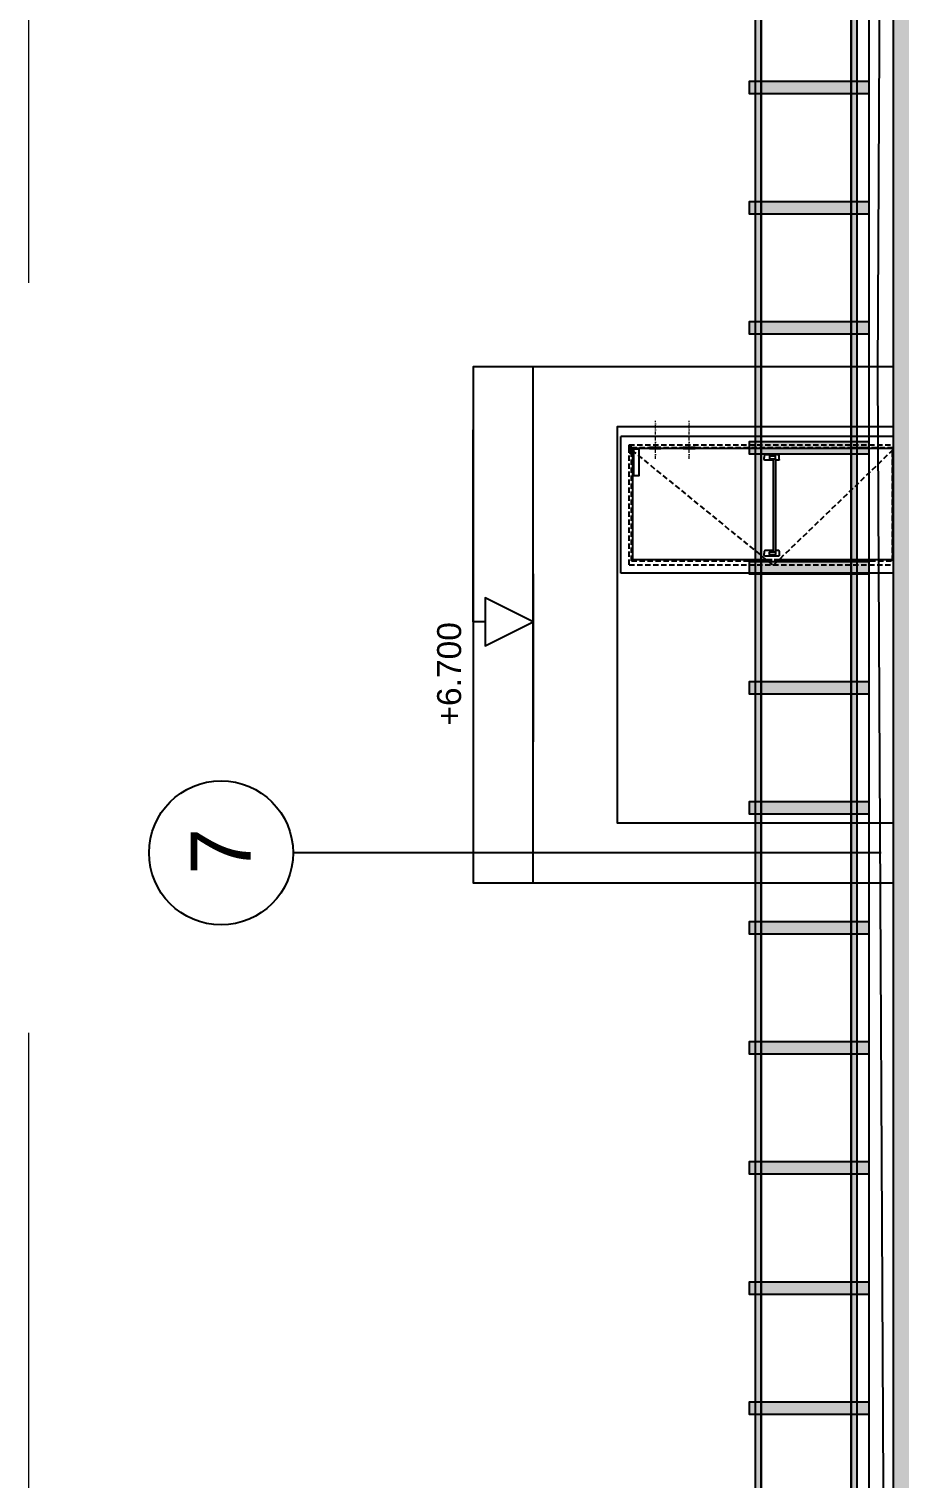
# Model space of a CAD drawing. Header units: millimetres. Extents: x -379292 to 1221486, y 92049 to 447512.
# Drawn here: x -40424 to -33176, y 139603 to 151682 of the extents above; entities that cross this region are included whole.
import ezdxf
from ezdxf.enums import TextEntityAlignment as Align

# ---------------------------------------------------------------- set-up
doc = ezdxf.new("R2010")
doc.units = ezdxf.units.MM
for name, pattern in [('CENTER', [2, 1.25, -0.25, 0.25, -0.25]), ('DASHDOT', [25.4, 12.7, -6.35, 0, -6.35]), ('HIDDEN', [9.525, 6.35, -3.175]), ('HIDDENX2', [0.75, 0.5, -0.25])]:
    doc.linetypes.add(name, pattern=pattern)
for name, color, linetype, lineweight in [('01_BORDER', 122, 'Continuous', 9), ('05_AXIS EQUIPMENT', 8, 'DASHDOT', 9), ('1-MIMARI', 8, 'Continuous', 9)]:
    doc.layers.add(name, color=color, linetype=linetype, lineweight=lineweight)
for name, color, linetype in [('05_AXIS', 211, 'CENTER'), ('05_AXIS NAME', 7, 'Continuous'), ('05_CLADDING ALUMINIUM', 1, 'Continuous'), ('05_CONCRETE', 6, 'Continuous'), ('05_CONCRETE VIEW', 142, 'Continuous'), ('05_HATCH CONCRETE', 141, 'Continuous'), ('05_SECTION LEVEL', 2, 'Continuous'), ('05_SLOPE', 91, 'Continuous'), ('05_VIEW 3', 3, 'Continuous'), ('05_VIEW 4', 4, 'Continuous')]:
    doc.layers.add(name, color=color, linetype=linetype)
doc.styles.add('YAZI-3', font='arial.ttf', dxfattribs={"height": 3})
doc.styles.add('YAZI-5', font='arial.ttf', dxfattribs={"height": 5})

# ---------------------------------------------------------------- blocks, each defined once
blk = doc.blocks.new('*U1055')
at = {"ltscale": 7}
for p, q in [((-70, 0), (-70, 2270)), ((1070, 2270), (-70, 2270)), ((1070, 0), (1070, 2270)), ((32, 0), (32, 2170)), ((958, 2170), (32, 2170)), ((958, 1009), (958, 2170)), ((958, 0), (958, 991))]:
    blk.add_line(p, q, dxfattribs=at)
at = {"linetype": 'HIDDEN', "ltscale": 7}
for p, q in [((0, 2200), (0, 0)), ((1000, 2200), (0, 2200)), ((22, 2180), (22, 5)), ((968, 2180), (22, 2180)), ((968, 2180), (968, 1008)), ((1000, 2200), (1000, 0)), ((968, 992), (968, 5)), ((968, 5), (22, 5))]:
    blk.add_line(p, q, dxfattribs=at)
for p, q in [((118, 1000), (893, 1000)), ((118, 980), (912, 980))]:
    blk.add_line(p, q)
at = {"ltscale": 4}
for points in [[(19, 2185), (54, 2185), (54, 2200), (4, 2200), (4, 2185), (19, 2185)], [(58, 2186), (58, 2181)], [(64, 2181), (64, 2186)], [(76, 2174), (76, 2165), (68, 2165), (68, 2174)]]:
    blk.add_lwpolyline(points, dxfattribs=at)
for points in [[(38, 2200), (17, 2200), (17, 2198), (38, 2198)], [(17, 2196), (69, 2193), (69, 2186), (17, 2189)], [(38, 2187), (17, 2187), (17, 2185), (38, 2185)], [(55, 2181), (83, 2181), (83, 2174), (55, 2174)], [(37, 2165), (255, 2165), (255, 2116), (37, 2116)]]:
    blk.add_lwpolyline(points, close=True, dxfattribs=at)
at = {"linetype": 'HIDDEN', "ltscale": 7, "flags": 128}
blk.add_lwpolyline([(45, 2178), (1005, 1000), (45, 5)], dxfattribs=at)
at = {"ltscale": 7}
for points in [[(22, 1937), (22, 2030), (32, 2030), (32, 1937)], [(22, 1650), (22, 1750), (32, 1750), (32, 1650)], [(22, 350), (22, 250), (32, 250), (32, 350)]]:
    blk.add_lwpolyline(points, close=True, dxfattribs=at)
for points in [[(124, 949), (89, 949, -0.414214), (84, 954), (84, 1069, -0.414214), (89, 1074), (107, 1074)], [(129, 1000), (129, 1069, 0.414214), (124, 1074), (107, 1074)], [(124, 949, 0.414214), (129, 954), (129, 980)], [(882, 1000), (882, 1069, -0.414214), (887, 1074), (905, 1074)], [(887, 949, -0.414214), (882, 954), (882, 980)], [(887, 949), (922, 949, 0.414214), (927, 954), (927, 1069, 0.414214), (922, 1074), (905, 1074)]]:
    blk.add_lwpolyline(points, format="xyb")
at = {"ltscale": 20}
for points in [[(100, 980, -0.414214), (95, 985), (95, 1027, -0.414214), (100, 1032), (113, 1032, -0.414214), (118, 1027), (118, 980), (100, 980)], [(912, 980, 0.414214), (917, 985), (917, 1027, 0.414214), (912, 1032), (898, 1032, 0.414214), (893, 1027), (893, 980), (912, 980)]]:
    blk.add_lwpolyline(points, format="xyb", dxfattribs=at)
at = {"ltscale": 4}
blk.add_circle((10, 2192), 2.92, dxfattribs=at)
blk.add_arc((49, 2192), 2.92, 48.6465, 124.668, dxfattribs=at)
at = {"layer": '05_AXIS EQUIPMENT', "ltscale": 2}
for p, q in [((118, 1980), (-200, 1980)), ((118, 1700), (-200, 1700)), ((118, 300), (-200, 300))]:
    blk.add_line(p, q, dxfattribs=at)
at = {"layer": '05_CLADDING ALUMINIUM', "ltscale": 7}
blk.add_line((958, 4), (32, 4), dxfattribs=at)
blk = doc.blocks.new('AWAKS ADI')
at = {"layer": '05_AXIS NAME', "color": 2}
blk.add_circle((0, 0), 6, dxfattribs=at)
at = {"layer": '05_AXIS NAME', "style": 'YAZI-5'}
blk.add_attdef('AKSADI', text='', height=5, dxfattribs=at).set_placement((0, 0), align=Align.MIDDLE_CENTER)
blk = doc.blocks.new('202_KorkulukGorDikme')
at = {"ltscale": 25}
h = blk.add_hatch(color=253, dxfattribs=at)
h.dxf.hatch_style = 1
h.paths.add_polyline_path([(-50, 0), (-50, 1000), (50, 1000), (50, 0)])
at = {"color": 0, "linetype": 'ByBlock', "ltscale": 25}
blk.add_lwpolyline([(-50, 0), (-50, 1000), (50, 1000), (50, 0)], close=True, dxfattribs=at)
blk = doc.blocks.new('*U1073')
at = {"ltscale": 25}
h = blk.add_hatch(color=253, dxfattribs=at)
h.dxf.hatch_style = 1
h.paths.add_polyline_path([(100, 950), (55300, 950), (55300, 900), (100, 900)])
h = blk.add_hatch(color=253, dxfattribs=at)
h.dxf.hatch_style = 1
h.paths.add_polyline_path([(100, 150), (55300, 150), (55300, 100), (100, 100)])
at = {"color": 0, "linetype": 'ByBlock', "ltscale": 25}
for points in [[(100, 950), (55300, 950), (55300, 900), (100, 900)], [(100, 150), (55300, 150), (55300, 100), (100, 100)]]:
    blk.add_lwpolyline(points, close=True, dxfattribs=at)
at = {"color": 0}
blk.add_lwpolyline([(100, 900), (55300, 900), (55300, 150), (100, 150)], close=True, dxfattribs=at)
at = {"ltscale": 25}
for p in [(9325, 0), (10325, 0), (11325, 0), (12325, 0), (13325, 0), (14325, 0), (15325, 0), (16325, 0), (17325, 0), (18325, 0), (19325, 0), (20325, 0)]:
    blk.add_blockref('202_KorkulukGorDikme', p, dxfattribs=at)
blk = doc.blocks.new('1KESIT KOT1')
at = {"layer": '05_SECTION LEVEL', "color": 2}
for p, q in [((10, 4), (10, 5)), ((10, 5), (26, 5)), ((14, 0), (0, 0))]:
    blk.add_line(p, q, dxfattribs=at)
blk.add_lwpolyline([(10, 0), (12, 4), (8, 4)], close=True, dxfattribs=at)
at = {"layer": '05_SECTION LEVEL', "style": 'YAZI-3'}
blk.add_attdef('+00.000', (10, 6), '', height=2, dxfattribs=at)
blk = doc.blocks.new('A$C6a8db8d0')
at = {"layer": '05_HATCH CONCRETE', "ltscale": 25, "transparency": 33554671}
h = blk.add_hatch(dxfattribs=at)
h.set_pattern_fill('ANSI33', color=256, scale=1.5, angle=180)
h.set_pattern_definition([(225, (-8686.666, 32930.851), (6.735192, -6.735192), []), (225, (-8693.402, 32930.851), (6.735192, -6.735192), [4.7625, -2.38125])])
h.paths.add_polyline_path([(-8625, 1080), (-8625, 1145), (-8270, 1145), (-8270, 1080), (-8220, 1080), (-8220, 1145), (-8015, 1145), (-8015, 1090), (-7975, 1090), (-7975, 1145), (-7715, 1145), (-7715, 1090), (-7675, 1090), (-7675, 1145), (-7470, 1145), (-7470, 1080), (-7420, 1080), (-7420, 1145), (-7215, 1145), (-7215, 1090), (-7175, 1090), (-7175, 1145), (-6915, 1145), (-6915, 1090), (-6875, 1090), (-6875, 1145), (-6670, 1145), (-6670, 1080), (-6620, 1080), (-6620, 1145), (-6415, 1145), (-6415, 1090), (-6375, 1090), (-6375, 1145), (-6115, 1145), (-6115, 1090), (-6075, 1090), (-6075, 1145), (-5870, 1145), (-5870, 1080), (-5820, 1080), (-5820, 1145), (-5615, 1145), (-5615, 1090), (-5575, 1090), (-5575, 1145), (-5315, 1145), (-5315, 1090), (-5275, 1090), (-5275, 1145), (-5070, 1145), (-5070, 1080), (-5020, 1080), (-5020, 1145), (-4815, 1145), (-4815, 1090), (-4775, 1090), (-4775, 1145), (-4515, 1145), (-4515, 1090), (-4475, 1090), (-4475, 1145), (-4270, 1145), (-4270, 1080), (-4220, 1080), (-4220, 1145), (-4015, 1145), (-4015, 1090), (-3975, 1090), (-3975, 1145), (-3715, 1145), (-3715, 1090), (-3675, 1090), (-3675, 1145), (-3470, 1145), (-3470, 1080), (-3420, 1080), (-3420, 1145), (-3215, 1145), (-3215, 1090), (-3175, 1090), (-3175, 1145), (-2915, 1145), (-2915, 1090), (-2875, 1090), (-2875, 1145), (-2670, 1145), (-2670, 1080), (-2620, 1080), (-2620, 1145), (-2415, 1145), (-2415, 1090), (-2375, 1090), (-2375, 1145), (-2205, 1145), (-2205, 1090), (-2165, 1090), (-2165, 1145), (-1955, 1145), (-1955, 1080), (-1905, 1080), (-1905, 1160), (-8655, 1160), (-8655, 1180), (-8675, 1180), (-8675, 1080)])
at = {"layer": '01_BORDER', "linetype": 'HIDDENX2', "ltscale": 2500}
blk.add_lwpolyline([(9395, 0), (-9395, 0), (-9395, 1880), (9395, 1880)], close=True, dxfattribs=at)
at = {"layer": '05_AXIS', "ltscale": 500}
blk.add_line((-4245, 170), (-4245, 1660), dxfattribs=at)
at = {"layer": '05_CONCRETE'}
blk.add_lwpolyline([(-1905, 1160), (-8655, 1160)], dxfattribs=at)
at = {"layer": '05_CONCRETE VIEW', "ltscale": 20, "flags": 128}
blk.add_lwpolyline([(-3840, 1160), (-3840, 1510), (-4270, 1510), (-4270, 1160)], dxfattribs=at)
at = {"layer": '05_CONCRETE VIEW', "color": 252, "ltscale": 20, "flags": 128}
for points in [[(-4270, 1460), (-3840, 1460)], [(-3890, 1160), (-3890, 1390), (-4220, 1390), (-4220, 1160)]]:
    blk.add_lwpolyline(points, dxfattribs=at)
at = {"layer": '05_CONCRETE VIEW', "ltscale": 25}
blk.add_lwpolyline([(-8655, 1180), (5795, 1180)], dxfattribs=at)
at = {"layer": '05_SLOPE', "ltscale": 25}
blk.add_lwpolyline([(-2263.5, 1165), (-3845, 1173), (-5426.5, 1165)], dxfattribs=at)
at = {"layer": '05_AXIS NAME'}
ref = blk.add_blockref('AWAKS ADI', (-4245, 1720), dxfattribs=dict(at, xscale=10, yscale=10, zscale=10))
ref.add_attrib('AKSADI', '7', dxfattribs={"height": 50, "style": 'YAZI-5'}).set_placement((-4243.7, 1720.2), align=Align.MIDDLE_CENTER)
at = {"layer": '05_SECTION LEVEL', "color": 7}
ref = blk.add_blockref('1KESIT KOT1', (-4152.5, 1460), dxfattribs=dict(at, xscale=10, yscale=10, zscale=10))
ref.add_attrib('+00.000', '+6.700', (-4139, 1520), dxfattribs={"height": 20, "style": 'YAZI-3'})
at = {"layer": '05_VIEW 3', "ltscale": 25, "xscale": -0.1, "yscale": 0.1, "zscale": 0.1}
blk.add_blockref('*U1073', (-2675, 1180), dxfattribs=at)
at = {"layer": '05_VIEW 4', "xscale": -0.1, "yscale": 0.1, "zscale": 0.1}
blk.add_blockref('*U1055', (-3905, 1160), dxfattribs=at)

msp = doc.modelspace()

# ---------------------------------------------------------------- block references
at = {"layer": '1-MIMARI', "ltscale": 25, "xscale": 10, "yscale": 10, "zscale": 10, "rotation": 90}
msp.add_blockref('A$C6a8db8d0', (-21624.5, 187268.8), dxfattribs=at)

doc.saveas('drawing.dxf')
